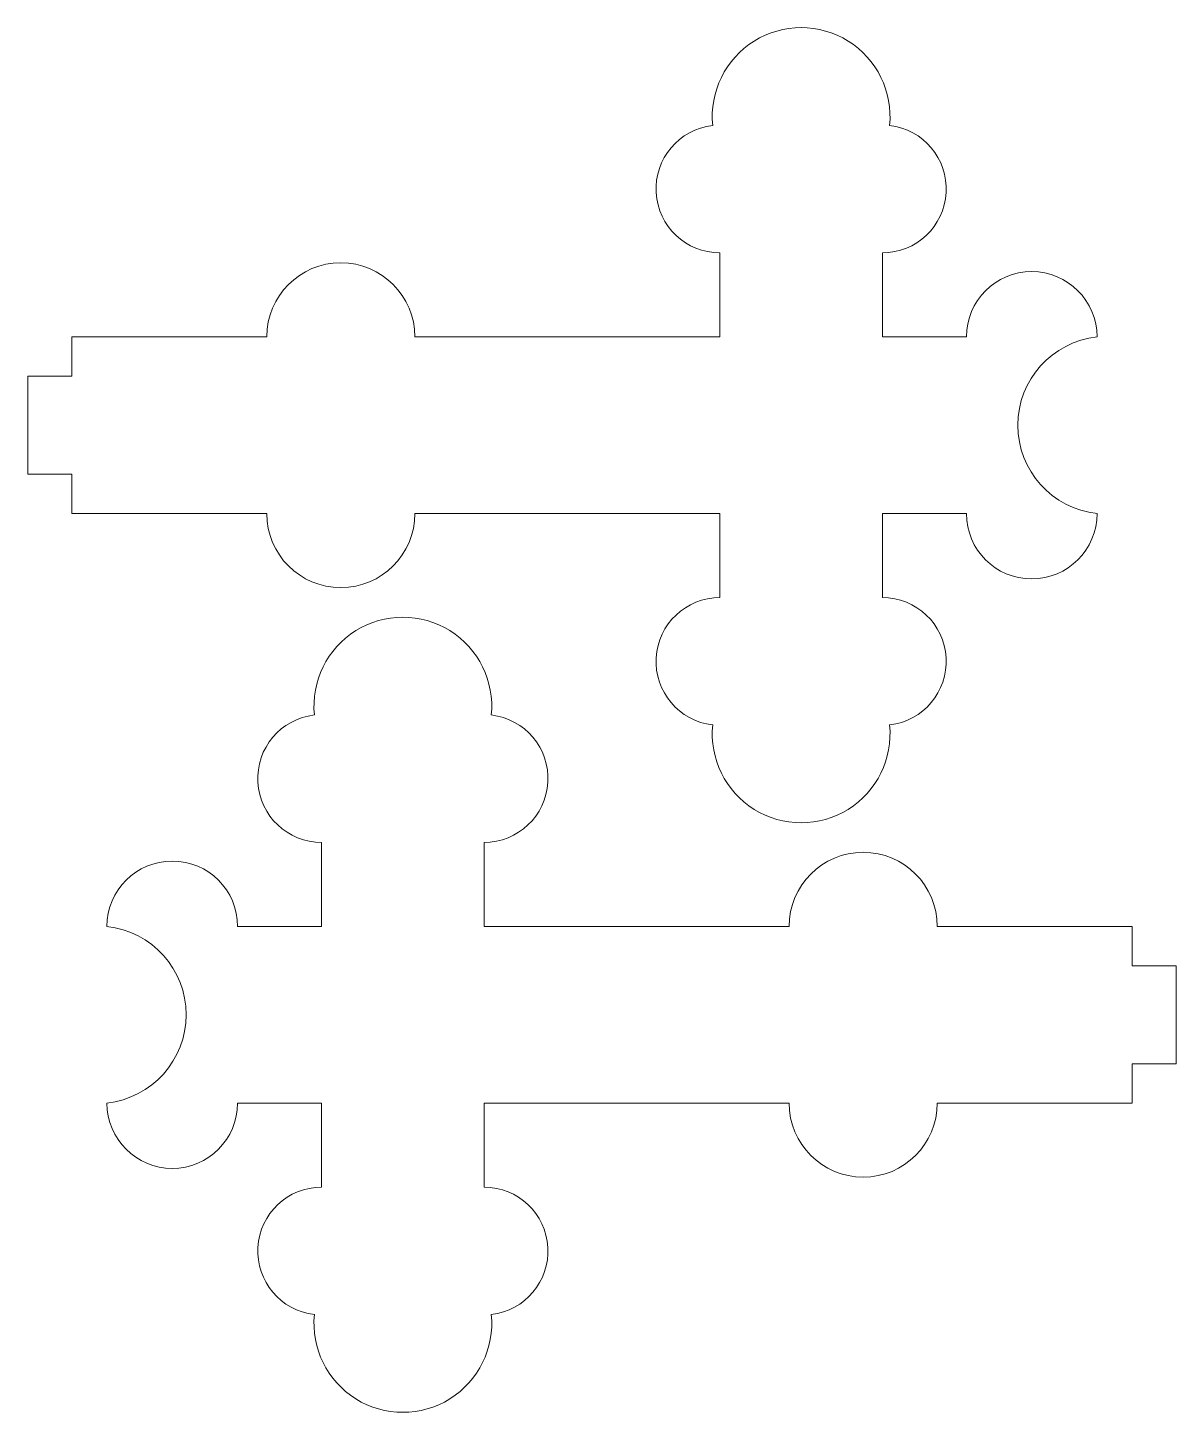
# Model space of a CAD drawing. Extents: x 9 to 269, y 683 to 996.
import ezdxf

# ---------------------------------------------------------------- set-up
doc = ezdxf.new("R2010")
doc.units = 0
doc.layers.get('0').update_dxf_attribs({"linetype": 'CONTINUOUS'})

msp = doc.modelspace()

# ---------------------------------------------------------------- linework, layer by layer
at = {"color": 7, "linetype": 'Continuous', "lineweight": 15}
for points in [[(221.97, 886.2, 1), (251.55, 886.2, -0.896503), (251.55, 926.2, 1), (221.97, 926.2), (202.94, 926.2), (202.94, 945.22, 0.944766), (204.58, 974.06, 1.106022), (164.54, 974.06, 0.944766), (166.18, 945.22), (166.18, 926.2), (97.13, 926.2, 1), (63.59, 926.2), (19.48, 926.2), (19.48, 917.29), (9.48, 917.29), (9.48, 895.1), (19.48, 895.1), (19.48, 886.2), (63.59, 886.2, 1), (97.13, 886.2), (166.18, 886.2), (166.18, 867.17, 0.944766), (164.54, 838.34, 1.106022), (204.58, 838.34, 0.944766), (202.94, 867.17), (202.94, 886.2)], [(56.99, 792.74, 1), (27.41, 792.74, -0.896503), (27.41, 752.74, 1), (56.99, 752.74), (76.02, 752.74), (76.02, 733.71, 0.944766), (74.38, 704.88, 1.106022), (114.42, 704.88, 0.944766), (112.78, 733.71), (112.78, 752.74), (181.83, 752.74, 1), (215.37, 752.74), (259.48, 752.74), (259.48, 761.64), (269.48, 761.64), (269.48, 783.83), (259.48, 783.83), (259.48, 792.74), (215.37, 792.74, 1), (181.83, 792.74), (112.78, 792.74), (112.78, 811.76, 0.944766), (114.42, 840.6, 1.106022), (74.38, 840.6, 0.944766), (76.02, 811.76), (76.02, 792.74)]]:
    msp.add_lwpolyline(points, format="xyb", close=True, dxfattribs=at)

doc.saveas('drawing.dxf')
